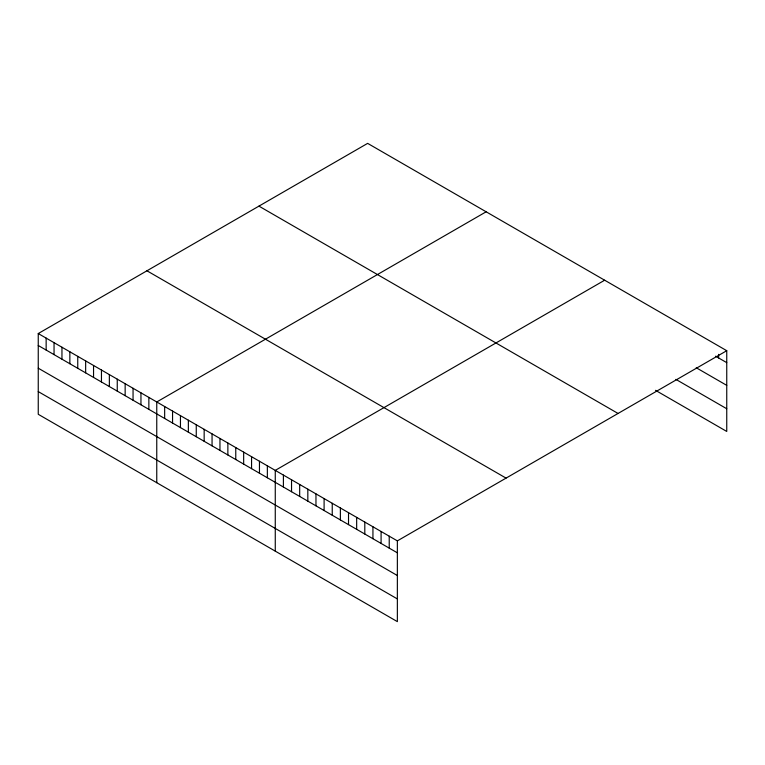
<?xml version="1.0" encoding="UTF-8"?>
<svg xmlns="http://www.w3.org/2000/svg" width="765" height="765" viewBox="0 0 765 765"><rect width="100%" height="100%" fill="white"/><g stroke="black" fill="none" stroke-linecap="round" stroke-linejoin="round"><path stroke-width="1.15" d="M38.25 333.55L397.36 540.874L397.36 621.629L38.25 414.295L38.25 333.55L367.64 143.371L726.75 350.705L726.75 431.45L655.529 390.332M486.148 211.79L156.758 401.969L156.758 482.715M604.656 280.21L275.266 470.379L275.266 551.135M397.36 540.874L726.75 350.705M715.562 356.194L726.75 362.648M696.227 367.736L726.75 385.359M675.877 379.373L726.75 408.749M258.943 206.129L618.053 413.463M146.947 270.791L506.057 478.115M38.25 345.493L397.36 552.827M38.25 368.195L397.36 575.529M38.25 391.594L397.36 598.919M718.612 354.367L718.612 357.953M389.222 536.179L389.222 548.123M381.085 531.474L381.085 543.427M372.938 526.779L372.938 538.723M364.8 522.074L364.8 534.027M356.662 517.379L356.662 529.323M348.524 512.674L348.524 524.627M340.377 507.979L340.377 519.923M332.24 503.284L332.24 515.227M324.102 498.579L324.102 510.532M315.964 493.884L315.964 505.828M307.826 489.179L307.826 501.132M299.679 484.484L299.679 496.428M291.541 479.779L291.541 491.732M283.404 475.084L283.404 487.028M267.358 465.818L267.358 477.771M259.459 461.257L259.459 473.21M251.561 456.695L251.561 468.649M243.662 452.134L243.662 464.087M235.763 447.573L235.763 459.526M227.865 443.012L227.865 454.965M219.957 438.45L219.957 450.403M212.058 433.889L212.058 445.842M204.159 429.328L204.159 441.281M196.261 424.766L196.261 436.719M188.362 420.205L188.362 432.158M180.454 415.644L180.454 427.597M172.555 411.082L172.555 423.035M164.657 406.521L164.657 418.474M148.859 397.408L148.859 409.351M140.951 392.847L140.951 404.79M133.053 388.285L133.053 400.229M125.154 383.724L125.154 395.668M117.255 379.163L117.255 391.106M109.357 374.601L109.357 386.545M101.458 370.04L101.458 381.984M93.55 365.479L93.55 377.422M85.651 360.917L85.651 372.861M77.753 356.356L77.753 368.3M69.854 351.795L69.854 363.738M61.955 347.233L61.955 359.177M54.047 342.672L54.047 354.616M46.149 338.111L46.149 350.054"/></g></svg>
